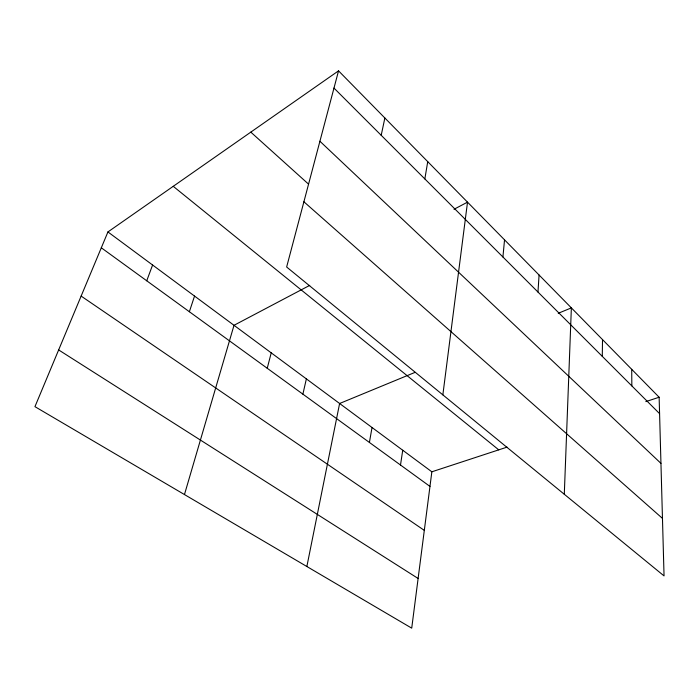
<?xml version="1.0" encoding="UTF-8"?>
<svg xmlns="http://www.w3.org/2000/svg" width="699" height="699" viewBox="0 0 699 699"><rect width="100%" height="100%" fill="white"/><g stroke="black" fill="none" stroke-linecap="round" stroke-linejoin="round"><path stroke-width="1.05" d="M602.285 356.359L602.512 339.6M564.294 494.272L571.363 307.883L558.248 313.292M537.977 292.051L539.069 275.004M502.922 257.005L504.538 239.844M107.934 231.937L431.851 471.799L411.72 628.156L34.95 406.661L107.934 231.937L338.543 70.844L659.131 397.242L664.05 575.915L286.642 267.009L338.543 70.844M442.851 394.874L467.517 202.151L454.001 209.272M400.501 465.018L402.729 450.235M424.843 178.935L427.736 161.644M369.413 442.45L372.025 427.5M306.861 566.513L339.609 403.498L415.084 372.357M381.2 135.3L384.869 118M302.885 394.149L306.372 378.884M267.236 368.268L271.229 352.855M184.466 494.56L234.016 325.297L309.718 285.375M189.368 311.737L194.54 296.07M146.738 280.78L152.592 265.008M431.851 471.799L507.046 447.133M645.824 401.61L659.131 397.242M58.646 349.928L418.116 578.475M81.136 296.088L424.31 530.375M101.303 247.796L429.972 486.417M173.238 186.318L498.754 449.85M303.899 201.775L662.469 518.396M250.801 132.128L308.25 183.872M319.915 141.25L660.957 463.367M333.982 88.083L659.585 413.651M631.713 369.325L631.844 385.918"/></g></svg>
